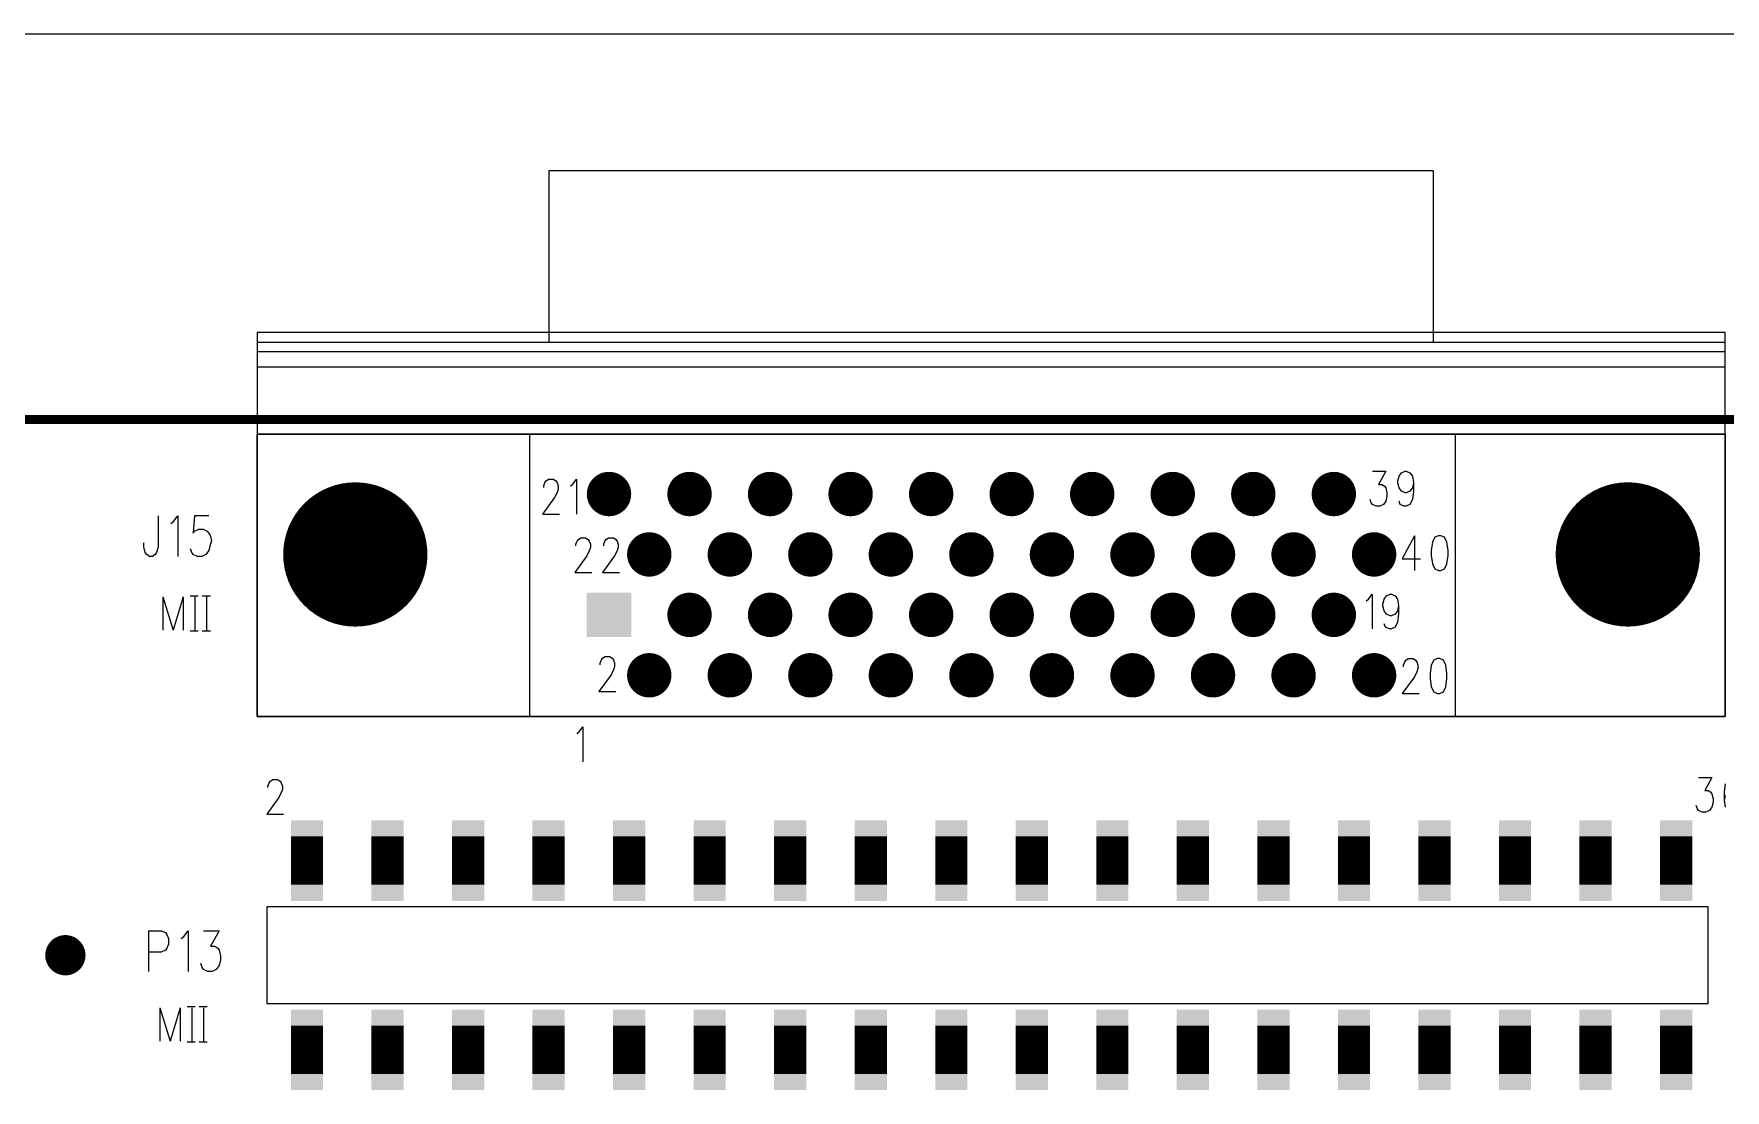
# Model space of a CAD drawing. Extents: x 12040 to 27945, y 10799 to 21199.
# Drawn here: x 17121 to 19221, y 19888 to 21199 of the extents above; entities that cross this region are included whole.
import ezdxf

# ---------------------------------------------------------------- set-up
doc = ezdxf.new("R2010")
doc.units = 0
doc.header["$MEASUREMENT"] = 0
doc.layers.add('ASSYDWGBOT_PHO', color=7, linetype='Continuous')

msp = doc.modelspace()

# ---------------------------------------------------------------- linework, layer by layer
at = {"layer": 'ASSYDWGBOT_PHO'}
for points in [[(12040, 21199.381), (27945, 21199.381)], [(18858.62, 21029.31), (17760.201, 21029.31)], [(17760.201, 21029.31), (17760.201, 20816.13)], [(18858.62, 21029.31), (17760.201, 21029.31)], [(17760.201, 21029.31), (17760.201, 20828.52)], [(18858.62, 20816.13), (18858.62, 21029.31)], [(18858.62, 20828.52), (18858.62, 21029.31)], [(19220.831, 20828.52), (17397.989, 20828.52)], [(17397.989, 20828.52), (17397.989, 20702.53)], [(19220.831, 20816.13), (17397.989, 20816.13)], [(17397.989, 20816.13), (17397.989, 20702.53)], [(19220.831, 20702.53), (19220.831, 20828.52)], [(19220.831, 20702.53), (19220.831, 20816.13)], [(17397.989, 20804.899), (19220.831, 20804.899)], [(17397.989, 20786.131), (19220.831, 20786.131)], [(17736.57, 20352.14), (17736.57, 20702.53)], [(17736.57, 20352.14), (17736.57, 20702.53)], [(18886.181, 20352.14), (18886.181, 20702.53)], [(18886.181, 20352.14), (18886.181, 20702.53)], [(17755.501, 20642.309), (17757, 20644.381)], [(17757, 20644.381), (17760, 20646.441)], [(17760, 20646.441), (17766.001, 20646.441)], [(17766.001, 20646.441), (17768.999, 20644.381)], [(17768.999, 20644.381), (17770.5, 20642.309)], [(17790.001, 20640.249), (17794.5, 20646.441)], [(17794.5, 20646.441), (17794.5, 20603.13)], [(18783.001, 20656.441), (18799.5, 20656.441)], [(18799.5, 20656.441), (18790.501, 20639.94)], [(18814.501, 20644.06), (18816, 20650.249)], [(18814.501, 20642), (18814.501, 20644.06)], [(18816, 20650.249), (18819, 20654.381)], [(18819, 20654.381), (18823.5, 20656.441)], [(18823.5, 20656.441), (18825.001, 20656.441)], [(18825.001, 20656.441), (18829.5, 20654.381)], [(18829.5, 20654.381), (18832.5, 20650.249)], [(18832.5, 20650.249), (18834, 20642)], [(17767.5, 20623.751), (17752.501, 20603.13)], [(17754, 20638.189), (17755.501, 20642.309)], [(17754, 20636.129), (17754, 20638.189)], [(17770.5, 20629.94), (17767.5, 20623.751)], [(17770.5, 20642.309), (17771.999, 20638.189)], [(17771.999, 20634.06), (17770.5, 20629.94)], [(17771.999, 20638.189), (17771.999, 20634.06)], [(17787.001, 20638.189), (17790.001, 20640.249)], [(18790.501, 20639.94), (18795, 20639.94)], [(18795, 20639.94), (18798, 20637.88)], [(18798, 20637.88), (18799.5, 20635.811)], [(18799.5, 20635.811), (18801.001, 20629.629)], [(18801.001, 20625.5), (18799.5, 20619.31)], [(18801.001, 20629.629), (18801.001, 20625.5)], [(18816, 20635.811), (18814.501, 20642)], [(18819, 20631.689), (18816, 20635.811)], [(18823.5, 20629.629), (18819, 20631.689)], [(18825.001, 20629.629), (18823.5, 20629.629)], [(18829.5, 20631.689), (18825.001, 20629.629)], [(18832.5, 20635.811), (18829.5, 20631.689)], [(18834, 20642), (18832.5, 20635.811)], [(18834, 20631.689), (18832.5, 20621.38)], [(18834, 20642), (18834, 20631.689)], [(17752.501, 20603.13), (17773.5, 20603.13)], [(18781.5, 20617.25), (18780.001, 20621.38)], [(18783.001, 20615.191), (18781.5, 20617.25)], [(18787.5, 20613.131), (18783.001, 20615.191)], [(18792, 20613.131), (18787.5, 20613.131)], [(18796.499, 20615.191), (18792, 20613.131)], [(18799.5, 20619.31), (18796.499, 20615.191)], [(18817.499, 20615.191), (18816, 20619.31)], [(18822.001, 20613.131), (18817.499, 20615.191)], [(18825.001, 20613.131), (18822.001, 20613.131)], [(18829.5, 20615.191), (18825.001, 20613.131)], [(18832.5, 20621.38), (18829.5, 20615.191)], [(17275, 20601.16), (17275, 20562.66)], [(17290.751, 20591.53), (17294.25, 20593.941)], [(17294.25, 20593.941), (17299.5, 20601.16)], [(17299.5, 20601.16), (17299.5, 20550.619)], [(17320.499, 20601.16), (17318.75, 20579.5)], [(17318.75, 20579.5), (17320.499, 20581.909)], [(17337.999, 20601.16), (17320.499, 20601.16)], [(17320.499, 20581.909), (17325.75, 20584.311)], [(17325.75, 20584.311), (17330.999, 20584.311)], [(17330.999, 20584.311), (17336.25, 20581.909)], [(17336.25, 20581.909), (17339.75, 20577.089)], [(17257.5, 20562.66), (17257.5, 20567.471)], [(17259.251, 20555.441), (17257.5, 20562.66)], [(17275, 20562.66), (17273.251, 20555.441)], [(17316.999, 20555.441), (17315.25, 20560.249)], [(17339.75, 20565.06), (17337.999, 20557.84)], [(17339.75, 20577.089), (17341.499, 20569.87)], [(17341.499, 20569.87), (17339.75, 20565.06)], [(17794.001, 20565.689), (17795.5, 20569.811)], [(17794.001, 20563.629), (17794.001, 20565.689)], [(17795.5, 20569.811), (17797.001, 20571.88)], [(17797.001, 20571.88), (17799.999, 20573.94)], [(17799.999, 20573.94), (17806, 20573.94)], [(17806, 20573.94), (17809, 20571.88)], [(17809, 20571.88), (17810.499, 20569.811)], [(17810.499, 20569.811), (17812, 20565.689)], [(17812, 20561.56), (17810.499, 20557.44)], [(17812, 20565.689), (17812, 20561.56)], [(17828.501, 20565.689), (17830, 20569.811)], [(17828.501, 20563.629), (17828.501, 20565.689)], [(17830, 20569.811), (17831.499, 20571.88)], [(17831.499, 20571.88), (17834.499, 20573.94)], [(17834.499, 20573.94), (17840.5, 20573.94)], [(17840.5, 20573.94), (17843.5, 20571.88)], [(17843.5, 20571.88), (17844.999, 20569.811)], [(17844.999, 20569.811), (17846.5, 20565.689)], [(17846.5, 20561.56), (17844.999, 20557.44)], [(17846.5, 20565.689), (17846.5, 20561.56)], [(18834.999, 20576.441), (18820, 20547.56)], [(18834.999, 20576.441), (18834.999, 20533.131)], [(18857.5, 20568.19), (18856.001, 20557.88)], [(18860.5, 20574.381), (18857.5, 20568.19)], [(18865, 20576.441), (18860.5, 20574.381)], [(18868, 20576.441), (18865, 20576.441)], [(18872.499, 20574.381), (18868, 20576.441)], [(18875.5, 20568.19), (18872.499, 20574.381)], [(18877.001, 20557.88), (18875.5, 20568.19)], [(17261, 20553.03), (17259.251, 20555.441)], [(17264.5, 20550.619), (17261, 20553.03)], [(17268, 20550.619), (17264.5, 20550.619)], [(17271.5, 20553.03), (17268, 20550.619)], [(17273.251, 20555.441), (17271.5, 20553.03)], [(17318.75, 20553.03), (17316.999, 20555.441)], [(17323.999, 20550.619), (17318.75, 20553.03)], [(17329.25, 20550.619), (17323.999, 20550.619)], [(17334.499, 20553.03), (17329.25, 20550.619)], [(17337.999, 20557.84), (17334.499, 20553.03)], [(17807.501, 20551.25), (17792.5, 20530.63)], [(17810.499, 20557.44), (17807.501, 20551.25)], [(17841.999, 20551.25), (17827, 20530.63)], [(17844.999, 20557.44), (17841.999, 20551.25)], [(18820, 20547.56), (18842.501, 20547.56)], [(18856.001, 20557.88), (18856.001, 20551.689)], [(18856.001, 20551.689), (18857.5, 20541.38)], [(18857.5, 20541.38), (18860.5, 20535.191)], [(18872.499, 20535.191), (18875.5, 20541.38)], [(18875.5, 20541.38), (18877.001, 20551.689)], [(18877.001, 20551.689), (18877.001, 20557.88)], [(17792.5, 20530.63), (17813.499, 20530.63)], [(17827, 20530.63), (17848, 20530.63)], [(18860.5, 20535.191), (18865, 20533.131)], [(18865, 20533.131), (18868, 20533.131)], [(18868, 20533.131), (18872.499, 20535.191)], [(17281, 20500.469), (17281, 20459.129)], [(17281, 20500.469), (17293.73, 20459.129)], [(17306.45, 20500.469), (17293.73, 20459.129)], [(17306.45, 20500.469), (17306.45, 20459.129)], [(17315.001, 20501.881), (17325.001, 20501.881)], [(17320.77, 20500.469), (17320.77, 20459.129)], [(17330, 20501.881), (17340, 20501.881)], [(17335.091, 20500.469), (17335.091, 20459.129)], [(18775, 20495.689), (18778, 20497.749)], [(18778, 20497.749), (18782.499, 20503.941)], [(18782.499, 20503.941), (18782.499, 20460.63)], [(18796, 20491.56), (18797.501, 20497.749)], [(18797.501, 20497.749), (18800.501, 20501.881)], [(18800.501, 20501.881), (18805, 20503.941)], [(18805, 20503.941), (18806.499, 20503.941)], [(18806.499, 20503.941), (18811.001, 20501.881)], [(18811.001, 20501.881), (18813.999, 20497.749)], [(18813.999, 20497.749), (18815.5, 20489.5)], [(18796, 20489.5), (18796, 20491.56)], [(18797.501, 20483.311), (18796, 20489.5)], [(18800.501, 20479.191), (18797.501, 20483.311)], [(18805, 20477.131), (18800.501, 20479.191)], [(18806.499, 20477.131), (18805, 20477.131)], [(18811.001, 20479.191), (18806.499, 20477.131)], [(18813.999, 20483.311), (18811.001, 20479.191)], [(18815.5, 20489.5), (18813.999, 20483.311)], [(18815.5, 20479.191), (18813.999, 20468.88)], [(18815.5, 20489.5), (18815.5, 20479.191)], [(17315.001, 20458.13), (17325.001, 20458.13)], [(17330, 20458.13), (17340, 20458.13)], [(18799, 20462.69), (18797.501, 20466.81)], [(18803.499, 20460.63), (18799, 20462.69)], [(18806.499, 20460.63), (18803.499, 20460.63)], [(18811.001, 20462.69), (18806.499, 20460.63)], [(18813.999, 20468.88), (18811.001, 20462.69)], [(17823.999, 20418.19), (17825.5, 20422.31)], [(17823.999, 20416.13), (17823.999, 20418.19)], [(17825.5, 20422.31), (17827, 20424.379)], [(17827, 20424.379), (17830, 20426.439)], [(17830, 20426.439), (17836, 20426.439)], [(17836, 20426.439), (17839.001, 20424.379)], [(17839.001, 20424.379), (17840.5, 20422.31)], [(17840.5, 20422.31), (17841.999, 20418.19)], [(17841.999, 20414.061), (17840.5, 20409.941)], [(17841.999, 20418.19), (17841.999, 20414.061)], [(18821.501, 20415.689), (18823, 20419.809)], [(18821.501, 20413.63), (18821.501, 20415.689)], [(18823, 20419.809), (18824.499, 20421.881)], [(18824.499, 20421.881), (18827.499, 20423.941)], [(18827.499, 20423.941), (18833.5, 20423.941)], [(18833.5, 20423.941), (18836.5, 20421.881)], [(18836.5, 20421.881), (18837.999, 20419.809)], [(18837.999, 20419.809), (18839.5, 20415.689)], [(18839.5, 20415.689), (18839.5, 20411.56)], [(18856.001, 20415.689), (18854.5, 20405.38)], [(18858.999, 20421.881), (18856.001, 20415.689)], [(18863.501, 20423.941), (18858.999, 20421.881)], [(18866.501, 20423.941), (18863.501, 20423.941)], [(18871, 20421.881), (18866.501, 20423.941)], [(18874.001, 20415.689), (18871, 20421.881)], [(18875.5, 20405.38), (18874.001, 20415.689)], [(17837.5, 20403.749), (17822.5, 20383.129)], [(17840.5, 20409.941), (17837.5, 20403.749)], [(18834.999, 20401.251), (18820, 20380.63)], [(18837.999, 20407.44), (18834.999, 20401.251)], [(18839.5, 20411.56), (18837.999, 20407.44)], [(18854.5, 20405.38), (18854.5, 20399.191)], [(18854.5, 20399.191), (18856.001, 20388.88)], [(18874.001, 20388.88), (18875.5, 20399.191)], [(18875.5, 20399.191), (18875.5, 20405.38)], [(17822.5, 20383.129), (17843.5, 20383.129)], [(18820, 20380.63), (18841, 20380.63)], [(18856.001, 20388.88), (18858.999, 20382.69)], [(18858.999, 20382.69), (18863.501, 20380.63)], [(18863.501, 20380.63), (18866.501, 20380.63)], [(18866.501, 20380.63), (18871, 20382.69)], [(18871, 20382.69), (18874.001, 20388.88)], [(17795, 20330.69), (17798, 20332.75)], [(17798, 20332.75), (17802.5, 20338.94)], [(17802.5, 20338.94), (17802.5, 20295.63)], [(17411.501, 20265.69), (17413, 20269.81)], [(17413, 20269.81), (17414.499, 20271.879)], [(17414.499, 20271.879), (17417.5, 20273.939)], [(17417.5, 20273.939), (17423.5, 20273.939)], [(17423.5, 20273.939), (17426.5, 20271.879)], [(17426.5, 20271.879), (17427.999, 20269.81)], [(17427.999, 20269.81), (17429.501, 20265.69)], [(19188, 20276.44), (19204.5, 20276.44)], [(19204.5, 20276.44), (19195.499, 20259.939)], [(19221.001, 20268.19), (19219.5, 20257.879)], [(17424.999, 20251.249), (17410, 20230.631)], [(17411.501, 20263.63), (17411.501, 20265.69)], [(17427.999, 20257.441), (17424.999, 20251.249)], [(17429.501, 20261.56), (17427.999, 20257.441)], [(17429.501, 20265.69), (17429.501, 20261.56)], [(19195.499, 20259.939), (19200.001, 20259.939)], [(19200.001, 20259.939), (19202.999, 20257.879)], [(19202.999, 20257.879), (19204.5, 20255.81)], [(19204.5, 20255.81), (19205.999, 20249.63)], [(19205.999, 20245.501), (19204.5, 20239.309)], [(19205.999, 20249.63), (19205.999, 20245.501)], [(19219.5, 20257.879), (19219.5, 20247.561)], [(19221.001, 20253.75), (19219.5, 20247.561)], [(19219.5, 20247.561), (19221.001, 20239.309)], [(17410, 20230.631), (17431, 20230.631)], [(19186.501, 20237.249), (19184.999, 20241.381)], [(19188, 20235.189), (19186.501, 20237.249)], [(19192.499, 20233.13), (19188, 20235.189)], [(19197.001, 20233.13), (19192.499, 20233.13)], [(19201.5, 20235.189), (19197.001, 20233.13)], [(19204.5, 20239.309), (19201.5, 20235.189)], [(17410, 20115.629), (17410, 19995.63)], [(19200.001, 20115.629), (17410, 20115.629)], [(19200.001, 19995.63), (19200.001, 20115.629)], [(17263.38, 20086.081), (17263.38, 20035.549)], [(17263.38, 20086.081), (17279.131, 20086.081)], [(17279.131, 20086.081), (17284.38, 20083.67)], [(17284.38, 20083.67), (17286.131, 20081.27)], [(17286.131, 20081.27), (17287.88, 20076.45)], [(17303.631, 20076.45), (17307.131, 20078.859)], [(17307.131, 20078.859), (17312.38, 20086.081)], [(17312.38, 20086.081), (17312.38, 20035.549)], [(17331.631, 20086.081), (17350.88, 20086.081)], [(17350.88, 20086.081), (17340.38, 20066.83)], [(17279.131, 20059.61), (17263.38, 20059.61)], [(17284.38, 20062.019), (17279.131, 20059.61)], [(17286.131, 20064.421), (17284.38, 20062.019)], [(17287.88, 20069.229), (17286.131, 20064.421)], [(17287.88, 20076.45), (17287.88, 20069.229)], [(17340.38, 20066.83), (17345.631, 20066.83)], [(17345.631, 20066.83), (17349.131, 20064.421)], [(17349.131, 20064.421), (17350.88, 20062.019)], [(17350.88, 20062.019), (17352.631, 20054.8)], [(17329.88, 20040.359), (17328.131, 20045.17)], [(17331.631, 20037.951), (17329.88, 20040.359)], [(17336.88, 20035.549), (17331.631, 20037.951)], [(17342.131, 20035.549), (17336.88, 20035.549)], [(17347.38, 20037.951), (17342.131, 20035.549)], [(17350.88, 20042.77), (17347.38, 20037.951)], [(17352.631, 20049.98), (17350.88, 20042.77)], [(17352.631, 20054.8), (17352.631, 20049.98)], [(17410, 19995.63), (19200.001, 19995.63)], [(17277.25, 19990.471), (17277.25, 19949.129)], [(17277.25, 19990.471), (17289.98, 19949.129)], [(17302.7, 19990.471), (17289.98, 19949.129)], [(17302.7, 19990.471), (17302.7, 19949.129)], [(17311.251, 19991.88), (17321.251, 19991.88)], [(17317.02, 19990.471), (17317.02, 19949.129)], [(17326.25, 19991.88), (17336.25, 19991.88)], [(17331.341, 19990.471), (17331.341, 19949.129)], [(17311.251, 19948.13), (17321.251, 19948.13)], [(17326.25, 19948.13), (17336.25, 19948.13)]]:
    msp.add_lwpolyline(points, dxfattribs=at)
for points, const_width in [([(20809.999, 20720.631), (15810, 20720.631)], 11.11), ([(17459.999, 20143.129), (17459.999, 20203.131)], 40), ([(17459.999, 20143.129), (17459.999, 20203.131)], 40), ([(17559.999, 20143.129), (17559.999, 20203.131)], 40), ([(17559.999, 20143.129), (17559.999, 20203.131)], 40), ([(17660, 20143.129), (17660, 20203.131)], 40), ([(17660, 20143.129), (17660, 20203.131)], 40), ([(17760, 20143.129), (17760, 20203.131)], 40), ([(17760, 20143.129), (17760, 20203.131)], 40), ([(17860.001, 20143.129), (17860.001, 20203.131)], 40), ([(17860.001, 20143.129), (17860.001, 20203.131)], 40), ([(17959.999, 20143.129), (17959.999, 20203.131)], 40), ([(17959.999, 20143.129), (17959.999, 20203.131)], 40), ([(18059.999, 20143.129), (18059.999, 20203.131)], 40), ([(18059.999, 20143.129), (18059.999, 20203.131)], 40), ([(18160, 20143.129), (18160, 20203.131)], 40), ([(18160, 20143.129), (18160, 20203.131)], 40), ([(18260, 20143.129), (18260, 20203.131)], 40), ([(18260, 20143.129), (18260, 20203.131)], 40), ([(18360.001, 20143.129), (18360.001, 20203.131)], 40), ([(18360.001, 20143.129), (18360.001, 20203.131)], 40), ([(18459.999, 20143.129), (18459.999, 20203.131)], 40), ([(18459.999, 20143.129), (18459.999, 20203.131)], 40), ([(18559.999, 20143.129), (18559.999, 20203.131)], 40), ([(18559.999, 20143.129), (18559.999, 20203.131)], 40), ([(18660, 20143.129), (18660, 20203.131)], 40), ([(18660, 20143.129), (18660, 20203.131)], 40), ([(18760, 20143.129), (18760, 20203.131)], 40), ([(18760, 20143.129), (18760, 20203.131)], 40), ([(18860.001, 20143.129), (18860.001, 20203.131)], 40), ([(18860.001, 20143.129), (18860.001, 20203.131)], 40), ([(18959.999, 20143.129), (18959.999, 20203.131)], 40), ([(18959.999, 20143.129), (18959.999, 20203.131)], 40), ([(19059.999, 20143.129), (19059.999, 20203.131)], 40), ([(19059.999, 20143.129), (19059.999, 20203.131)], 40), ([(19160, 20143.129), (19160, 20203.131)], 40), ([(19160, 20143.129), (19160, 20203.131)], 40), ([(17459.999, 19908.131), (17459.999, 19968.13)], 40), ([(17459.999, 19908.131), (17459.999, 19968.13)], 40), ([(17559.999, 19908.131), (17559.999, 19968.13)], 40), ([(17559.999, 19908.131), (17559.999, 19968.13)], 40), ([(17660, 19908.131), (17660, 19968.13)], 40), ([(17660, 19908.131), (17660, 19968.13)], 40), ([(17760, 19908.131), (17760, 19968.13)], 40), ([(17760, 19908.131), (17760, 19968.13)], 40), ([(17860.001, 19908.131), (17860.001, 19968.13)], 40), ([(17860.001, 19908.131), (17860.001, 19968.13)], 40), ([(17959.999, 19908.131), (17959.999, 19968.13)], 40), ([(17959.999, 19908.131), (17959.999, 19968.13)], 40), ([(18059.999, 19908.131), (18059.999, 19968.13)], 40), ([(18059.999, 19908.131), (18059.999, 19968.13)], 40), ([(18160, 19908.131), (18160, 19968.13)], 40), ([(18160, 19908.131), (18160, 19968.13)], 40), ([(18260, 19908.131), (18260, 19968.13)], 40), ([(18260, 19908.131), (18260, 19968.13)], 40), ([(18360.001, 19908.131), (18360.001, 19968.13)], 40), ([(18360.001, 19908.131), (18360.001, 19968.13)], 40), ([(18459.999, 19908.131), (18459.999, 19968.13)], 40), ([(18459.999, 19908.131), (18459.999, 19968.13)], 40), ([(18559.999, 19908.131), (18559.999, 19968.13)], 40), ([(18559.999, 19908.131), (18559.999, 19968.13)], 40), ([(18660, 19908.131), (18660, 19968.13)], 40), ([(18660, 19908.131), (18660, 19968.13)], 40), ([(18760, 19908.131), (18760, 19968.13)], 40), ([(18760, 19908.131), (18760, 19968.13)], 40), ([(18860.001, 19908.131), (18860.001, 19968.13)], 40), ([(18860.001, 19908.131), (18860.001, 19968.13)], 40), ([(18959.999, 19908.131), (18959.999, 19968.13)], 40), ([(18959.999, 19908.131), (18959.999, 19968.13)], 40), ([(19059.999, 19908.131), (19059.999, 19968.13)], 40), ([(19059.999, 19908.131), (19059.999, 19968.13)], 40), ([(19160, 19908.131), (19160, 19968.13)], 40), ([(19160, 19908.131), (19160, 19968.13)], 40)]:
    msp.add_lwpolyline(points, dxfattribs=dict(at, const_width=const_width))
for points in [[(17397.989, 20352.14), (17397.989, 20702.53)], [(17397.989, 20702.53), (19220.831, 20702.53)], [(17397.989, 20352.14), (17397.989, 20702.53)], [(17397.989, 20702.53), (19220.831, 20702.53)], [(19220.831, 20702.53), (19220.831, 20352.14)], [(19220.831, 20702.53), (19220.831, 20352.14)], [(19220.831, 20352.14), (17397.989, 20352.14)], [(19220.831, 20352.14), (17397.989, 20352.14)]]:
    msp.add_lwpolyline(points, close=True, dxfattribs=at)
for points, const_width in [([(17821.219, 20628.13, 1), (17848.779, 20628.13, 1), (17821.219, 20628.13)], 27.56), ([(17826.634, 20628.13, 1), (17843.364, 20628.13, 1), (17826.634, 20628.13)], 16.73), ([(17921.219, 20628.13, 1), (17948.779, 20628.13, 1), (17921.219, 20628.13)], 27.56), ([(17926.634, 20628.13, 1), (17943.364, 20628.13, 1), (17926.634, 20628.13)], 16.73), ([(18021.22, 20628.13, 1), (18048.78, 20628.13, 1), (18021.22, 20628.13)], 27.56), ([(18026.635, 20628.13, 1), (18043.365, 20628.13, 1), (18026.635, 20628.13)], 16.73), ([(18121.22, 20628.13, 1), (18148.78, 20628.13, 1), (18121.22, 20628.13)], 27.56), ([(18126.635, 20628.13, 1), (18143.365, 20628.13, 1), (18126.635, 20628.13)], 16.73), ([(18221.221, 20628.13, 1), (18248.781, 20628.13, 1), (18221.221, 20628.13)], 27.56), ([(18226.636, 20628.13, 1), (18243.366, 20628.13, 1), (18226.636, 20628.13)], 16.73), ([(18321.219, 20628.13, 1), (18348.779, 20628.13, 1), (18321.219, 20628.13)], 27.56), ([(18326.634, 20628.13, 1), (18343.364, 20628.13, 1), (18326.634, 20628.13)], 16.73), ([(18421.219, 20628.13, 1), (18448.779, 20628.13, 1), (18421.219, 20628.13)], 27.56), ([(18426.634, 20628.13, 1), (18443.364, 20628.13, 1), (18426.634, 20628.13)], 16.73), ([(18521.22, 20628.13, 1), (18548.78, 20628.13, 1), (18521.22, 20628.13)], 27.56), ([(18526.635, 20628.13, 1), (18543.365, 20628.13, 1), (18526.635, 20628.13)], 16.73), ([(18621.22, 20628.13, 1), (18648.78, 20628.13, 1), (18621.22, 20628.13)], 27.56), ([(18626.635, 20628.13, 1), (18643.365, 20628.13, 1), (18626.635, 20628.13)], 16.73), ([(18721.221, 20628.13, 1), (18748.781, 20628.13, 1), (18721.221, 20628.13)], 27.56), ([(18726.636, 20628.13, 1), (18743.366, 20628.13, 1), (18726.636, 20628.13)], 16.73), ([(17475.218, 20553.129, 1), (17564.783, 20553.129, 1), (17475.218, 20553.129)], 89.565), ([(17475.218, 20553.129, 1), (17564.783, 20553.129, 1), (17475.218, 20553.129)], 89.565), ([(19055.218, 20553.129, 1), (19144.783, 20553.129, 1), (19055.218, 20553.129)], 89.565), ([(19055.218, 20553.129, 1), (19144.783, 20553.129, 1), (19055.218, 20553.129)], 89.565), ([(17871.22, 20553.129, 1), (17898.78, 20553.129, 1), (17871.22, 20553.129)], 27.56), ([(17876.635, 20553.129, 1), (17893.365, 20553.129, 1), (17876.635, 20553.129)], 16.73), ([(17971.221, 20553.129, 1), (17998.781, 20553.129, 1), (17971.221, 20553.129)], 27.56), ([(17976.636, 20553.129, 1), (17993.366, 20553.129, 1), (17976.636, 20553.129)], 16.73), ([(18071.219, 20553.129, 1), (18098.779, 20553.129, 1), (18071.219, 20553.129)], 27.56), ([(18076.634, 20553.129, 1), (18093.364, 20553.129, 1), (18076.634, 20553.129)], 16.73), ([(18171.219, 20553.129, 1), (18198.779, 20553.129, 1), (18171.219, 20553.129)], 27.56), ([(18176.634, 20553.129, 1), (18193.364, 20553.129, 1), (18176.634, 20553.129)], 16.73), ([(18271.22, 20553.129, 1), (18298.78, 20553.129, 1), (18271.22, 20553.129)], 27.56), ([(18276.635, 20553.129, 1), (18293.365, 20553.129, 1), (18276.635, 20553.129)], 16.73), ([(18371.22, 20553.129, 1), (18398.78, 20553.129, 1), (18371.22, 20553.129)], 27.56), ([(18376.635, 20553.129, 1), (18393.365, 20553.129, 1), (18376.635, 20553.129)], 16.73), ([(18471.221, 20553.129, 1), (18498.781, 20553.129, 1), (18471.221, 20553.129)], 27.56), ([(18476.636, 20553.129, 1), (18493.366, 20553.129, 1), (18476.636, 20553.129)], 16.73), ([(18571.219, 20553.129, 1), (18598.779, 20553.129, 1), (18571.219, 20553.129)], 27.56), ([(18576.634, 20553.129, 1), (18593.364, 20553.129, 1), (18576.634, 20553.129)], 16.73), ([(18671.219, 20553.129, 1), (18698.779, 20553.129, 1), (18671.219, 20553.129)], 27.56), ([(18676.634, 20553.129, 1), (18693.364, 20553.129, 1), (18676.634, 20553.129)], 16.73), ([(18771.22, 20553.129, 1), (18798.78, 20553.129, 1), (18771.22, 20553.129)], 27.56), ([(18776.635, 20553.129, 1), (18793.365, 20553.129, 1), (18776.635, 20553.129)], 16.73), ([(17921.219, 20478.13, 1), (17948.779, 20478.13, 1), (17921.219, 20478.13)], 27.56), ([(18021.22, 20478.13, 1), (18048.78, 20478.13, 1), (18021.22, 20478.13)], 27.56), ([(18121.22, 20478.13, 1), (18148.78, 20478.13, 1), (18121.22, 20478.13)], 27.56), ([(18221.221, 20478.13, 1), (18248.781, 20478.13, 1), (18221.221, 20478.13)], 27.56), ([(18321.219, 20478.13, 1), (18348.779, 20478.13, 1), (18321.219, 20478.13)], 27.56), ([(18421.219, 20478.13, 1), (18448.779, 20478.13, 1), (18421.219, 20478.13)], 27.56), ([(18521.22, 20478.13, 1), (18548.78, 20478.13, 1), (18521.22, 20478.13)], 27.56), ([(18621.22, 20478.13, 1), (18648.78, 20478.13, 1), (18621.22, 20478.13)], 27.56), ([(18721.221, 20478.13, 1), (18748.781, 20478.13, 1), (18721.221, 20478.13)], 27.56), ([(17926.634, 20478.13, 1), (17943.364, 20478.13, 1), (17926.634, 20478.13)], 16.73), ([(18026.635, 20478.13, 1), (18043.365, 20478.13, 1), (18026.635, 20478.13)], 16.73), ([(18126.635, 20478.13, 1), (18143.365, 20478.13, 1), (18126.635, 20478.13)], 16.73), ([(18226.636, 20478.13, 1), (18243.366, 20478.13, 1), (18226.636, 20478.13)], 16.73), ([(18326.634, 20478.13, 1), (18343.364, 20478.13, 1), (18326.634, 20478.13)], 16.73), ([(18426.634, 20478.13, 1), (18443.364, 20478.13, 1), (18426.634, 20478.13)], 16.73), ([(18526.635, 20478.13, 1), (18543.365, 20478.13, 1), (18526.635, 20478.13)], 16.73), ([(18626.635, 20478.13, 1), (18643.365, 20478.13, 1), (18626.635, 20478.13)], 16.73), ([(18726.636, 20478.13, 1), (18743.366, 20478.13, 1), (18726.636, 20478.13)], 16.73), ([(17871.22, 20403.13, 1), (17898.78, 20403.13, 1), (17871.22, 20403.13)], 27.56), ([(17876.635, 20403.13, 1), (17893.365, 20403.13, 1), (17876.635, 20403.13)], 16.73), ([(17971.221, 20403.13, 1), (17998.781, 20403.13, 1), (17971.221, 20403.13)], 27.56), ([(17976.636, 20403.13, 1), (17993.366, 20403.13, 1), (17976.636, 20403.13)], 16.73), ([(18071.219, 20403.13, 1), (18098.779, 20403.13, 1), (18071.219, 20403.13)], 27.56), ([(18076.634, 20403.13, 1), (18093.364, 20403.13, 1), (18076.634, 20403.13)], 16.73), ([(18171.219, 20403.13, 1), (18198.779, 20403.13, 1), (18171.219, 20403.13)], 27.56), ([(18176.634, 20403.13, 1), (18193.364, 20403.13, 1), (18176.634, 20403.13)], 16.73), ([(18271.22, 20403.13, 1), (18298.78, 20403.13, 1), (18271.22, 20403.13)], 27.56), ([(18276.635, 20403.13, 1), (18293.365, 20403.13, 1), (18276.635, 20403.13)], 16.73), ([(18371.22, 20403.13, 1), (18398.78, 20403.13, 1), (18371.22, 20403.13)], 27.56), ([(18376.635, 20403.13, 1), (18393.365, 20403.13, 1), (18376.635, 20403.13)], 16.73), ([(18471.221, 20403.13, 1), (18498.781, 20403.13, 1), (18471.221, 20403.13)], 27.56), ([(18476.636, 20403.13, 1), (18493.366, 20403.13, 1), (18476.636, 20403.13)], 16.73), ([(18571.219, 20403.13, 1), (18598.779, 20403.13, 1), (18571.219, 20403.13)], 27.56), ([(18576.634, 20403.13, 1), (18593.364, 20403.13, 1), (18576.634, 20403.13)], 16.73), ([(18671.219, 20403.13, 1), (18698.779, 20403.13, 1), (18671.219, 20403.13)], 27.56), ([(18676.634, 20403.13, 1), (18693.364, 20403.13, 1), (18676.634, 20403.13)], 16.73), ([(18771.22, 20403.13, 1), (18798.78, 20403.13, 1), (18771.22, 20403.13)], 27.56), ([(18776.635, 20403.13, 1), (18793.365, 20403.13, 1), (18776.635, 20403.13)], 16.73), ([(17147.5, 20055.63, 1), (17172.5, 20055.63, 1), (17147.5, 20055.63)], 25)]:
    msp.add_lwpolyline(points, format="xyb", dxfattribs=dict(at, const_width=const_width))
for points in [[(17862.559, 20450.57), (17862.559, 20505.69), (17807.439, 20450.57), (17807.439, 20505.69)], [(17851.729, 20461.4), (17851.729, 20494.86), (17818.269, 20461.4), (17818.269, 20494.86)], [(17479.999, 20183.131), (17439.999, 20183.131), (17479.999, 20223.131), (17439.999, 20223.131)], [(17479.999, 20183.131), (17439.999, 20183.131), (17479.999, 20223.131), (17439.999, 20223.131)], [(17579.999, 20183.131), (17539.999, 20183.131), (17579.999, 20223.131), (17539.999, 20223.131)], [(17579.999, 20183.131), (17539.999, 20183.131), (17579.999, 20223.131), (17539.999, 20223.131)], [(17680, 20183.131), (17640, 20183.131), (17680, 20223.131), (17640, 20223.131)], [(17680, 20183.131), (17640, 20183.131), (17680, 20223.131), (17640, 20223.131)], [(17780, 20183.131), (17740, 20183.131), (17780, 20223.131), (17740, 20223.131)], [(17780, 20183.131), (17740, 20183.131), (17780, 20223.131), (17740, 20223.131)], [(17880.001, 20183.131), (17840.001, 20183.131), (17880.001, 20223.131), (17840.001, 20223.131)], [(17880.001, 20183.131), (17840.001, 20183.131), (17880.001, 20223.131), (17840.001, 20223.131)], [(17979.999, 20183.131), (17939.999, 20183.131), (17979.999, 20223.131), (17939.999, 20223.131)], [(17979.999, 20183.131), (17939.999, 20183.131), (17979.999, 20223.131), (17939.999, 20223.131)], [(18079.999, 20183.131), (18039.999, 20183.131), (18079.999, 20223.131), (18039.999, 20223.131)], [(18079.999, 20183.131), (18039.999, 20183.131), (18079.999, 20223.131), (18039.999, 20223.131)], [(18180, 20183.131), (18140, 20183.131), (18180, 20223.131), (18140, 20223.131)], [(18180, 20183.131), (18140, 20183.131), (18180, 20223.131), (18140, 20223.131)], [(18280, 20183.131), (18240, 20183.131), (18280, 20223.131), (18240, 20223.131)], [(18280, 20183.131), (18240, 20183.131), (18280, 20223.131), (18240, 20223.131)], [(18380.001, 20183.131), (18340.001, 20183.131), (18380.001, 20223.131), (18340.001, 20223.131)], [(18380.001, 20183.131), (18340.001, 20183.131), (18380.001, 20223.131), (18340.001, 20223.131)], [(18479.999, 20183.131), (18439.999, 20183.131), (18479.999, 20223.131), (18439.999, 20223.131)], [(18479.999, 20183.131), (18439.999, 20183.131), (18479.999, 20223.131), (18439.999, 20223.131)], [(18579.999, 20183.131), (18539.999, 20183.131), (18579.999, 20223.131), (18539.999, 20223.131)], [(18579.999, 20183.131), (18539.999, 20183.131), (18579.999, 20223.131), (18539.999, 20223.131)], [(18680, 20183.131), (18640, 20183.131), (18680, 20223.131), (18640, 20223.131)], [(18680, 20183.131), (18640, 20183.131), (18680, 20223.131), (18640, 20223.131)], [(18780, 20183.131), (18740, 20183.131), (18780, 20223.131), (18740, 20223.131)], [(18780, 20183.131), (18740, 20183.131), (18780, 20223.131), (18740, 20223.131)], [(18880.001, 20183.131), (18840.001, 20183.131), (18880.001, 20223.131), (18840.001, 20223.131)], [(18880.001, 20183.131), (18840.001, 20183.131), (18880.001, 20223.131), (18840.001, 20223.131)], [(18979.999, 20183.131), (18939.999, 20183.131), (18979.999, 20223.131), (18939.999, 20223.131)], [(18979.999, 20183.131), (18939.999, 20183.131), (18979.999, 20223.131), (18939.999, 20223.131)], [(19079.999, 20183.131), (19039.999, 20183.131), (19079.999, 20223.131), (19039.999, 20223.131)], [(19079.999, 20183.131), (19039.999, 20183.131), (19079.999, 20223.131), (19039.999, 20223.131)], [(19180, 20183.131), (19140, 20183.131), (19180, 20223.131), (19140, 20223.131)], [(19180, 20183.131), (19140, 20183.131), (19180, 20223.131), (19140, 20223.131)], [(17439.999, 20163.129), (17479.999, 20163.129), (17439.999, 20123.129), (17479.999, 20123.129)], [(17439.999, 20163.129), (17479.999, 20163.129), (17439.999, 20123.129), (17479.999, 20123.129)], [(17539.999, 20163.129), (17579.999, 20163.129), (17539.999, 20123.129), (17579.999, 20123.129)], [(17539.999, 20163.129), (17579.999, 20163.129), (17539.999, 20123.129), (17579.999, 20123.129)], [(17640, 20163.129), (17680, 20163.129), (17640, 20123.129), (17680, 20123.129)], [(17640, 20163.129), (17680, 20163.129), (17640, 20123.129), (17680, 20123.129)], [(17740, 20163.129), (17780, 20163.129), (17740, 20123.129), (17780, 20123.129)], [(17740, 20163.129), (17780, 20163.129), (17740, 20123.129), (17780, 20123.129)], [(17840.001, 20163.129), (17880.001, 20163.129), (17840.001, 20123.129), (17880.001, 20123.129)], [(17840.001, 20163.129), (17880.001, 20163.129), (17840.001, 20123.129), (17880.001, 20123.129)], [(17939.999, 20163.129), (17979.999, 20163.129), (17939.999, 20123.129), (17979.999, 20123.129)], [(17939.999, 20163.129), (17979.999, 20163.129), (17939.999, 20123.129), (17979.999, 20123.129)], [(18039.999, 20163.129), (18079.999, 20163.129), (18039.999, 20123.129), (18079.999, 20123.129)], [(18039.999, 20163.129), (18079.999, 20163.129), (18039.999, 20123.129), (18079.999, 20123.129)], [(18140, 20163.129), (18180, 20163.129), (18140, 20123.129), (18180, 20123.129)], [(18140, 20163.129), (18180, 20163.129), (18140, 20123.129), (18180, 20123.129)], [(18240, 20163.129), (18280, 20163.129), (18240, 20123.129), (18280, 20123.129)], [(18240, 20163.129), (18280, 20163.129), (18240, 20123.129), (18280, 20123.129)], [(18340.001, 20163.129), (18380.001, 20163.129), (18340.001, 20123.129), (18380.001, 20123.129)], [(18340.001, 20163.129), (18380.001, 20163.129), (18340.001, 20123.129), (18380.001, 20123.129)], [(18439.999, 20163.129), (18479.999, 20163.129), (18439.999, 20123.129), (18479.999, 20123.129)], [(18439.999, 20163.129), (18479.999, 20163.129), (18439.999, 20123.129), (18479.999, 20123.129)], [(18539.999, 20163.129), (18579.999, 20163.129), (18539.999, 20123.129), (18579.999, 20123.129)], [(18539.999, 20163.129), (18579.999, 20163.129), (18539.999, 20123.129), (18579.999, 20123.129)], [(18640, 20163.129), (18680, 20163.129), (18640, 20123.129), (18680, 20123.129)], [(18640, 20163.129), (18680, 20163.129), (18640, 20123.129), (18680, 20123.129)], [(18740, 20163.129), (18780, 20163.129), (18740, 20123.129), (18780, 20123.129)], [(18740, 20163.129), (18780, 20163.129), (18740, 20123.129), (18780, 20123.129)], [(18840.001, 20163.129), (18880.001, 20163.129), (18840.001, 20123.129), (18880.001, 20123.129)], [(18840.001, 20163.129), (18880.001, 20163.129), (18840.001, 20123.129), (18880.001, 20123.129)], [(18939.999, 20163.129), (18979.999, 20163.129), (18939.999, 20123.129), (18979.999, 20123.129)], [(18939.999, 20163.129), (18979.999, 20163.129), (18939.999, 20123.129), (18979.999, 20123.129)], [(19039.999, 20163.129), (19079.999, 20163.129), (19039.999, 20123.129), (19079.999, 20123.129)], [(19039.999, 20163.129), (19079.999, 20163.129), (19039.999, 20123.129), (19079.999, 20123.129)], [(19140, 20163.129), (19180, 20163.129), (19140, 20123.129), (19180, 20123.129)], [(19140, 20163.129), (19180, 20163.129), (19140, 20123.129), (19180, 20123.129)], [(17479.999, 19948.13), (17439.999, 19948.13), (17479.999, 19988.13), (17439.999, 19988.13)], [(17479.999, 19948.13), (17439.999, 19948.13), (17479.999, 19988.13), (17439.999, 19988.13)], [(17579.999, 19948.13), (17539.999, 19948.13), (17579.999, 19988.13), (17539.999, 19988.13)], [(17579.999, 19948.13), (17539.999, 19948.13), (17579.999, 19988.13), (17539.999, 19988.13)], [(17680, 19948.13), (17640, 19948.13), (17680, 19988.13), (17640, 19988.13)], [(17680, 19948.13), (17640, 19948.13), (17680, 19988.13), (17640, 19988.13)], [(17780, 19948.13), (17740, 19948.13), (17780, 19988.13), (17740, 19988.13)], [(17780, 19948.13), (17740, 19948.13), (17780, 19988.13), (17740, 19988.13)], [(17880.001, 19948.13), (17840.001, 19948.13), (17880.001, 19988.13), (17840.001, 19988.13)], [(17880.001, 19948.13), (17840.001, 19948.13), (17880.001, 19988.13), (17840.001, 19988.13)], [(17979.999, 19948.13), (17939.999, 19948.13), (17979.999, 19988.13), (17939.999, 19988.13)], [(17979.999, 19948.13), (17939.999, 19948.13), (17979.999, 19988.13), (17939.999, 19988.13)], [(18079.999, 19948.13), (18039.999, 19948.13), (18079.999, 19988.13), (18039.999, 19988.13)], [(18079.999, 19948.13), (18039.999, 19948.13), (18079.999, 19988.13), (18039.999, 19988.13)], [(18180, 19948.13), (18140, 19948.13), (18180, 19988.13), (18140, 19988.13)], [(18180, 19948.13), (18140, 19948.13), (18180, 19988.13), (18140, 19988.13)], [(18280, 19948.13), (18240, 19948.13), (18280, 19988.13), (18240, 19988.13)], [(18280, 19948.13), (18240, 19948.13), (18280, 19988.13), (18240, 19988.13)], [(18380.001, 19948.13), (18340.001, 19948.13), (18380.001, 19988.13), (18340.001, 19988.13)], [(18380.001, 19948.13), (18340.001, 19948.13), (18380.001, 19988.13), (18340.001, 19988.13)], [(18479.999, 19948.13), (18439.999, 19948.13), (18479.999, 19988.13), (18439.999, 19988.13)], [(18479.999, 19948.13), (18439.999, 19948.13), (18479.999, 19988.13), (18439.999, 19988.13)], [(18579.999, 19948.13), (18539.999, 19948.13), (18579.999, 19988.13), (18539.999, 19988.13)], [(18579.999, 19948.13), (18539.999, 19948.13), (18579.999, 19988.13), (18539.999, 19988.13)], [(18680, 19948.13), (18640, 19948.13), (18680, 19988.13), (18640, 19988.13)], [(18680, 19948.13), (18640, 19948.13), (18680, 19988.13), (18640, 19988.13)], [(18780, 19948.13), (18740, 19948.13), (18780, 19988.13), (18740, 19988.13)], [(18780, 19948.13), (18740, 19948.13), (18780, 19988.13), (18740, 19988.13)], [(18880.001, 19948.13), (18840.001, 19948.13), (18880.001, 19988.13), (18840.001, 19988.13)], [(18880.001, 19948.13), (18840.001, 19948.13), (18880.001, 19988.13), (18840.001, 19988.13)], [(18979.999, 19948.13), (18939.999, 19948.13), (18979.999, 19988.13), (18939.999, 19988.13)], [(18979.999, 19948.13), (18939.999, 19948.13), (18979.999, 19988.13), (18939.999, 19988.13)], [(19079.999, 19948.13), (19039.999, 19948.13), (19079.999, 19988.13), (19039.999, 19988.13)], [(19079.999, 19948.13), (19039.999, 19948.13), (19079.999, 19988.13), (19039.999, 19988.13)], [(19180, 19948.13), (19140, 19948.13), (19180, 19988.13), (19140, 19988.13)], [(19180, 19948.13), (19140, 19948.13), (19180, 19988.13), (19140, 19988.13)], [(17439.999, 19928.131), (17479.999, 19928.131), (17439.999, 19888.131), (17479.999, 19888.131)], [(17439.999, 19928.131), (17479.999, 19928.131), (17439.999, 19888.131), (17479.999, 19888.131)], [(17539.999, 19928.131), (17579.999, 19928.131), (17539.999, 19888.131), (17579.999, 19888.131)], [(17539.999, 19928.131), (17579.999, 19928.131), (17539.999, 19888.131), (17579.999, 19888.131)], [(17640, 19928.131), (17680, 19928.131), (17640, 19888.131), (17680, 19888.131)], [(17640, 19928.131), (17680, 19928.131), (17640, 19888.131), (17680, 19888.131)], [(17740, 19928.131), (17780, 19928.131), (17740, 19888.131), (17780, 19888.131)], [(17740, 19928.131), (17780, 19928.131), (17740, 19888.131), (17780, 19888.131)], [(17840.001, 19928.131), (17880.001, 19928.131), (17840.001, 19888.131), (17880.001, 19888.131)], [(17840.001, 19928.131), (17880.001, 19928.131), (17840.001, 19888.131), (17880.001, 19888.131)], [(17939.999, 19928.131), (17979.999, 19928.131), (17939.999, 19888.131), (17979.999, 19888.131)], [(17939.999, 19928.131), (17979.999, 19928.131), (17939.999, 19888.131), (17979.999, 19888.131)], [(18039.999, 19928.131), (18079.999, 19928.131), (18039.999, 19888.131), (18079.999, 19888.131)], [(18039.999, 19928.131), (18079.999, 19928.131), (18039.999, 19888.131), (18079.999, 19888.131)], [(18140, 19928.131), (18180, 19928.131), (18140, 19888.131), (18180, 19888.131)], [(18140, 19928.131), (18180, 19928.131), (18140, 19888.131), (18180, 19888.131)], [(18240, 19928.131), (18280, 19928.131), (18240, 19888.131), (18280, 19888.131)], [(18240, 19928.131), (18280, 19928.131), (18240, 19888.131), (18280, 19888.131)], [(18340.001, 19928.131), (18380.001, 19928.131), (18340.001, 19888.131), (18380.001, 19888.131)], [(18340.001, 19928.131), (18380.001, 19928.131), (18340.001, 19888.131), (18380.001, 19888.131)], [(18439.999, 19928.131), (18479.999, 19928.131), (18439.999, 19888.131), (18479.999, 19888.131)], [(18439.999, 19928.131), (18479.999, 19928.131), (18439.999, 19888.131), (18479.999, 19888.131)], [(18539.999, 19928.131), (18579.999, 19928.131), (18539.999, 19888.131), (18579.999, 19888.131)], [(18539.999, 19928.131), (18579.999, 19928.131), (18539.999, 19888.131), (18579.999, 19888.131)], [(18640, 19928.131), (18680, 19928.131), (18640, 19888.131), (18680, 19888.131)], [(18640, 19928.131), (18680, 19928.131), (18640, 19888.131), (18680, 19888.131)], [(18740, 19928.131), (18780, 19928.131), (18740, 19888.131), (18780, 19888.131)], [(18740, 19928.131), (18780, 19928.131), (18740, 19888.131), (18780, 19888.131)], [(18840.001, 19928.131), (18880.001, 19928.131), (18840.001, 19888.131), (18880.001, 19888.131)], [(18840.001, 19928.131), (18880.001, 19928.131), (18840.001, 19888.131), (18880.001, 19888.131)], [(18939.999, 19928.131), (18979.999, 19928.131), (18939.999, 19888.131), (18979.999, 19888.131)], [(18939.999, 19928.131), (18979.999, 19928.131), (18939.999, 19888.131), (18979.999, 19888.131)], [(19039.999, 19928.131), (19079.999, 19928.131), (19039.999, 19888.131), (19079.999, 19888.131)], [(19039.999, 19928.131), (19079.999, 19928.131), (19039.999, 19888.131), (19079.999, 19888.131)], [(19140, 19928.131), (19180, 19928.131), (19140, 19888.131), (19180, 19888.131)], [(19140, 19928.131), (19180, 19928.131), (19140, 19888.131), (19180, 19888.131)]]:
    msp.add_solid(points, dxfattribs=at)

doc.saveas('drawing.dxf')
